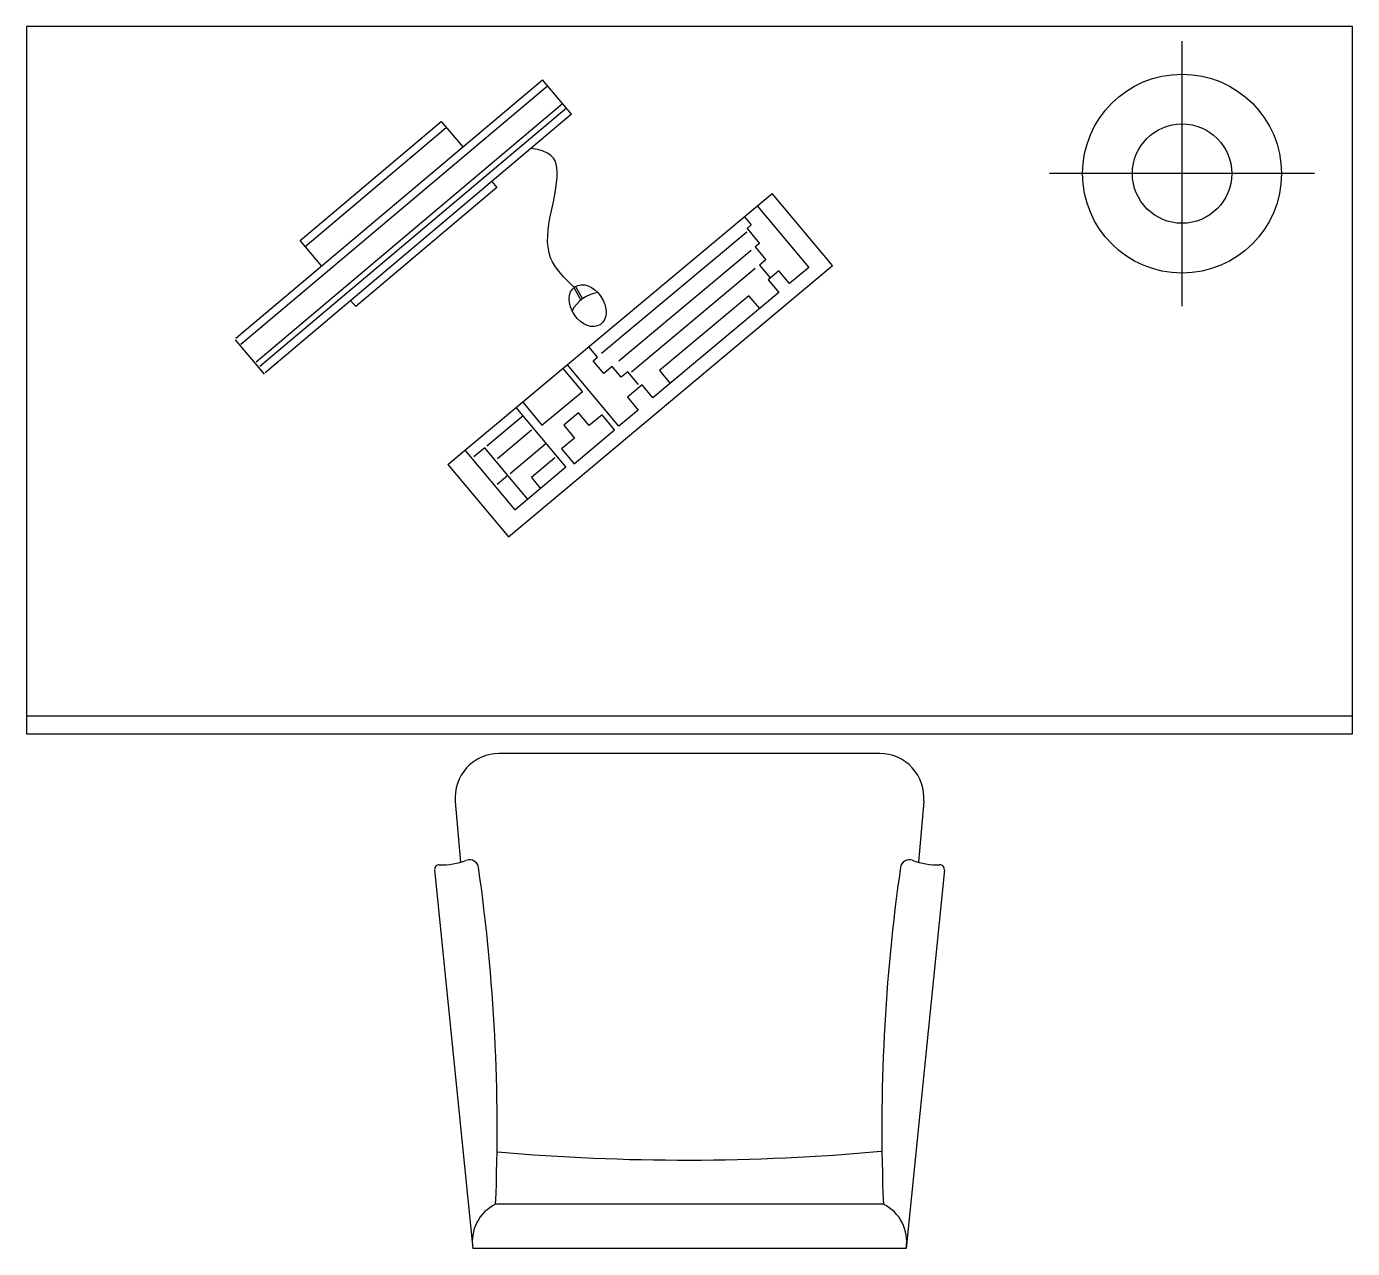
# Model space of a CAD drawing. Header units: millimetres. Extents: x 1153 to 2653, y 1755 to 3138.
import ezdxf

# ---------------------------------------------------------------- set-up
doc = ezdxf.new("R2010")
doc.units = ezdxf.units.MM

# ---------------------------------------------------------------- blocks, each defined once
blk = doc.blocks.new('A$C167C0E5F')
for p, q in [((1500, 1382.4), (0, 1382.4)), ((0, 1382.4), (0, 582.4)), ((1500, 582.4), (1500, 1382.4)), ((1307.2, 1066), (1307.2, 1366)), ((236.9, 1029.9), (583.6, 1322.2)), ((616.6, 1283.1), (583.6, 1322.2)), ((242.6, 1023.1), (589.4, 1315.4)), ((606.5, 1295), (259.8, 1002.7)), ((610.8, 1289.9), (264.1, 997.6)), ((616.6, 1283.1), (269.8, 990.8)), ((309.4, 1140.4), (469.2, 1275.1)), ((469.2, 1275.1), (493.5, 1246.2)), ((315.2, 1133.6), (474.9, 1268.3)), ((1457.2, 1216), (1157.2, 1216)), ((532.2, 1200.4), (372.4, 1065.7)), ((526.5, 1207.2), (532.2, 1200.4)), ((476.8, 886.8), (843.6, 1193.5)), ((911.8, 1111.9), (843.6, 1193.5)), ((826.7, 1179.4), (884.9, 1109.8)), ((812.2, 1167.2), (819.9, 1158)), ((819.9, 1158), (815.1, 1154)), ((333.8, 1111.5), (309.4, 1140.4)), ((814.7, 1149.6), (650.6, 1012.4)), ((815.1, 1154), (829.2, 1137.1)), ((819.6, 1129), (670, 1003.9)), ((829.2, 1137.1), (824.4, 1133.1)), ((824.4, 1133.1), (836.5, 1118.6)), ((545.1, 805.2), (911.8, 1111.9)), ((836.5, 1118.6), (829.3, 1112.5)), ((829.3, 1112.5), (841.4, 1098.1)), ((824.4, 1108.5), (684.5, 991.5)), ((851, 1106.1), (839, 1096)), ((839, 1096), (851.1, 1081.6)), ((863.1, 1091.7), (851, 1106.1)), ((884.9, 1109.8), (863.1, 1091.7)), ((619.1, 1087), (627.1, 1072.9)), ((620.9, 1088.3), (628.8, 1074.2)), ((851.1, 1081.6), (708.7, 962.5)), ((372.4, 1065.7), (366.7, 1072.5)), ((817.2, 1077.9), (715.9, 993.1)), ((829.4, 1063.4), (817.2, 1077.9)), ((269.4, 989), (236.5, 1028)), ((645.8, 1008.3), (636.1, 1019.9)), ((641, 1004.3), (645.8, 1008.3)), ((629, 969.6), (607.1, 995.7)), ((670.1, 930.2), (611.9, 999.8)), ((653.1, 989.8), (641, 1004.3)), ((662.7, 997.9), (653.1, 989.8)), ((672.8, 985.8), (662.7, 997.9)), ((680.1, 991.9), (672.8, 985.8)), ((692.2, 977.4), (680.1, 991.9)), ((715.9, 993.1), (728, 978.7)), ((696.6, 977), (679.7, 962.9)), ((708.7, 962.5), (696.6, 977)), ((583.1, 931.3), (629, 969.6)), ((679.7, 962.9), (691.8, 948.4)), ((610.2, 884.2), (554, 951.3)), ((561.3, 957.4), (583.1, 931.3)), ((624.6, 945.4), (607.7, 931.3)), ((636.7, 931), (624.6, 945.4)), ((691.8, 948.4), (670.1, 930.2)), ((561.7, 942.1), (520.7, 907.8)), ((607.7, 931.3), (619.8, 916.8)), ((651.1, 943.1), (636.7, 931)), ((665.3, 926.2), (651.1, 943.1)), ((571.4, 925.6), (532.8, 893.3)), ((619.8, 916.8), (605.3, 904.7)), ((619.4, 887.8), (665.3, 926.2)), ((496.1, 902.9), (552.3, 835.8)), ((518.3, 905.8), (506.2, 895.7)), ((544.5, 874.4), (518.3, 905.8)), ((588, 910.7), (547, 876.4)), ((605.3, 904.7), (619.4, 887.8)), ((476.8, 886.8), (545.1, 805.2)), ((597.7, 894.3), (571.1, 872.1)), ((544.5, 874.4), (532.5, 864.3)), ((566.7, 847.9), (544.5, 874.4)), ((552.3, 835.8), (610.2, 884.2)), ((571.1, 872.1), (581.2, 860)), ((0, 602.4), (1500, 602.4)), ((0, 582.4), (1500, 582.4)), ((965.2, 560), (534.8, 560)), ((485, 505.6), (491.1, 437.1)), ((1015, 505.6), (1008.9, 437.1)), ((461.7, 428.5), (505, 0)), ((1038.3, 428.5), (995, 0)), ((969.3, 50), (530.7, 50)), ((995, 0), (505, 0))]:
    blk.add_line(p, q)
for radius in [112.5, 56.2]:
    blk.add_circle((1307.2, 1216), radius)
for centre, radius, start, end in [((652.3, 1042.2), 39.7, 98.8033, 152.0531), ((534.8, 510), 50, 90, 185.1022), ((965.2, 510), 50, 354.8978, 90), ((467.7, 522.9), 89, 269.3749, 289.8528), ((501.4, 429.8), 10, 7.3957, 109.8528), ((998.6, 429.8), 10, 70.1472, 172.6043), ((1032.3, 522.9), 89, 250.1472, 270.6251), ((466.7, 429), 5, 89.3749, 185.1022), ((-1559.8, 134.8), 2092.2, 357.6778, 8.1429), ((3059.8, 134.8), 2092.2, 171.8571, 182.3222), ((1033.3, 429), 5, 354.8978, 90.6251), ((746.2, 2541), 2441, 264.9885, 275.1888), ((550.8, 8.1), 46.5, 115.697, 189.9782), ((949.2, 8.1), 46.5, 350.0218, 64.303)]:
    blk.add_arc(centre, radius, start, end)
blk.add_ellipse((634.8, 1066.6), major_axis=(14.5, -21.3), ratio=0.707124)
blk.add_open_spline([(619.7, 1087.5), (608.6, 1097.7), (571.8, 1132.9), (612, 1209.8), (593.5, 1241.7), (570.6, 1244.4)], degree=3, knots=[2.388058, 2.388058, 2.388058, 2.388058, 45.179151, 147.748054, 184.413548, 184.413548, 184.413548, 184.413548])

msp = doc.modelspace()

# ---------------------------------------------------------------- block references
msp.add_blockref('A$C167C0E5F', (1152.8, 1755.3))

doc.saveas('drawing.dxf')
